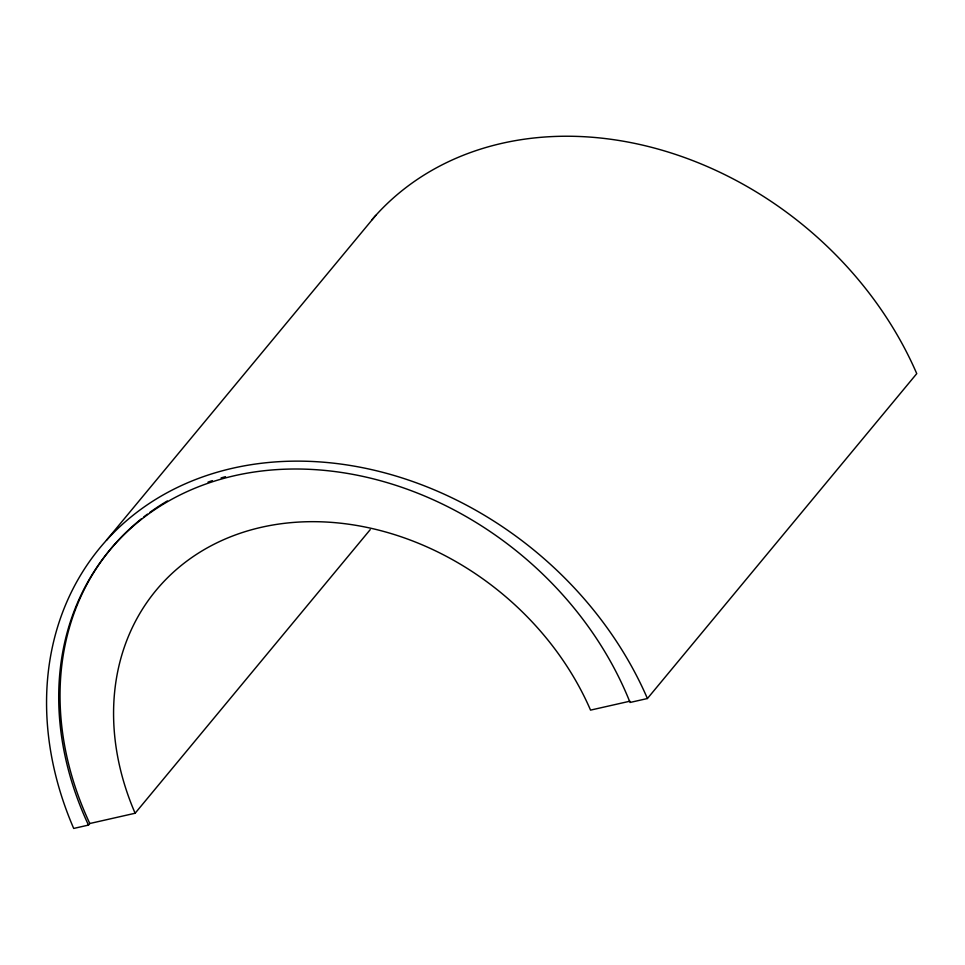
<?xml version="1.0" encoding="UTF-8"?>
<svg xmlns="http://www.w3.org/2000/svg" width="965" height="965" viewBox="0 0 965 965"><rect width="100%" height="100%" fill="white"/><g stroke="black" fill="none" stroke-linecap="round" stroke-linejoin="round"><path stroke-width="1.45" d="M106.476 540.243L375.807 215.352M371.875 219.815A338.293 274.916 39.7 0 1 659.288 149.418A338.293 274.916 39.7 0 1 916.75 373.636L647.419 698.527A338.293 274.916 39.7 0 0 232.782 468.206A338.293 274.916 39.7 0 0 73.702 828.44L88.478 825.087L89.793 823.507A319.524 259.657 39.7 0 1 141.481 518.76M89.793 823.507L135.124 813.242L370.246 529.616M629.904 701.205L590.544 710.119A268.547 218.223 39.7 0 0 261.394 527.288A268.547 218.223 39.7 0 0 135.124 813.242M647.419 698.527L630.049 702.46A319.524 259.657 39.7 0 0 234.604 475.685A319.524 259.657 39.7 0 0 88.478 825.087M143.833 516.902A319.524 259.657 39.7 0 1 147.404 514.176M149.828 512.415A319.524 259.657 39.7 0 1 167.343 500.956M208.018 482.126A319.524 259.657 39.7 0 1 212.348 480.642M221.094 477.928A319.524 259.657 39.7 0 1 225.521 476.686"/></g></svg>
